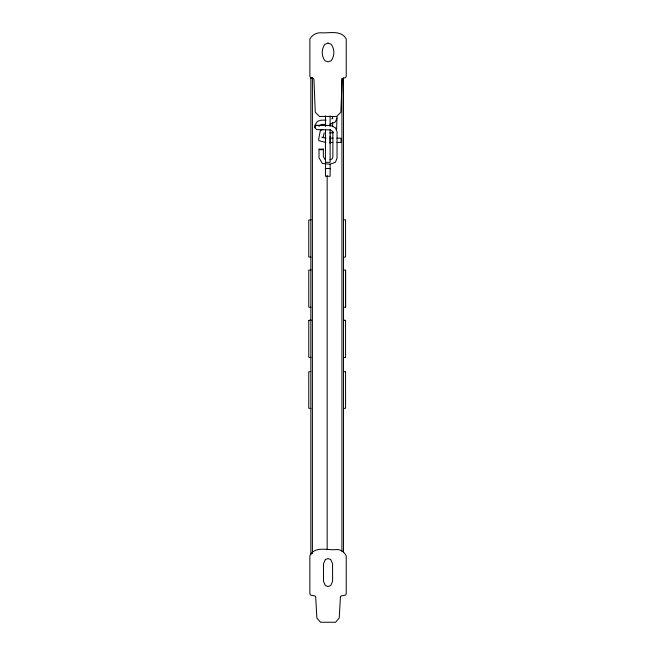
<?xml version="1.0" encoding="UTF-8"?>
<svg xmlns="http://www.w3.org/2000/svg" width="655" height="655" viewBox="0 0 655 655"><rect width="100%" height="100%" fill="white"/><g stroke="black" fill="none" stroke-linecap="round" stroke-linejoin="round"><path stroke-width="0.98" d="M310.847 554.605L310.847 408.352M310.855 371.483L308.767 371.844L308.775 408.196L310.855 408.556L310.847 357.212M310.847 320.393L310.847 307.105M310.847 270.286L310.847 256.989M310.855 220.17L310.855 78.01M325.453 163.079L325.453 176.269L330.128 176.269L330.128 164.094M330.128 129.559L330.128 162.342L325.453 162.342L325.453 129.559M325.453 126.489L325.453 115.861M330.128 126.489L330.128 115.861M332.666 118.588L332.666 116.647M332.658 126.685L332.658 122.616M336.981 116.713L336.621 128.92M325.175 159.722L323.349 156.602L323.373 149.135L319.026 149.143L318.993 157.74L322.35 163.48L330.063 164.225L335.434 162.293L337.047 158.142L337.038 131.63L335.36 127.741L331.07 125.596L316.037 125.326L318.69 125.727M323.12 137.812L324.159 132.818M331.889 119.005L332.666 117.122M336.989 118.031L335.352 121.953L329.801 124.376M329.915 159.746L332.085 158.96L332.871 156.938L332.871 131.671L332.945 132.998L332.036 130.91L329.956 129.87L316.684 129.624L314.801 127.676L316.037 125.285M319.091 126.349L319.951 125.064L321.933 124.425L325.871 124.401M323.373 149.135L322.612 149.717L319.918 149.717L319.026 149.143M322.727 129.403L320.344 130.574L318.608 139.499L318.919 140.71L325.912 142.422M343.482 257.309L345.57 256.94L345.562 220.072M343.482 357.638L345.57 357.27M308.767 320.647L310.855 320.287M343.482 408.556L345.57 408.196L345.562 371.844M329.735 133.014L332.789 132.506M326.092 120.135L321.097 120.168L317.462 121.331L314.801 125.342L314.801 127.676M311.944 78.248L313.262 78.248L313.941 79.46L315.26 112.251L319.444 116.434L336.654 116.434L340.837 112.251L342.156 79.46L342.835 78.248L345.627 77.634L346.233 76.168L346.233 38.989C341.124 29.508 328.802 33.577 320.279 32.75C315.89 32.799 312.026 35.173 309.88 38.989L309.88 76.168L310.495 77.634L311.944 78.248L310.495 77.634M330.055 138.164L333.035 138.164M337.014 138.164L340.985 138.164L340.985 142.422L336.965 142.422M329.932 142.422L332.945 142.422M343.482 371.483L345.57 371.844M343.482 320.287L345.57 320.647M343.482 219.703L345.57 220.072M343.482 320.033L345.57 320.401M321.818 137.19L326.084 138.164M345.562 320.401L345.562 357.27M343.482 78.01L343.482 270.286M343.482 307.105L343.482 552.558M341.926 78.436L341.926 551.502M330.128 136.166L330.128 143.625M330.128 168.908L330.128 168.474L325.453 168.474L325.453 168.908M327.164 175.507L327.164 549.455M325.453 136.166L325.453 143.625M312.41 77.421L312.41 553.541M343.482 269.868L343.482 307.473L345.562 307.105L345.57 270.237L343.474 269.868M345.562 270.237L345.562 307.105L345.553 270.237M340.395 597.221L339.241 617.976L335.581 622.25L320.516 622.25L316.856 617.976L315.702 597.221L315.112 595.976L310.396 595.059L309.864 593.561L309.864 555.874C314.654 545.279 328.368 550.863 337.145 549.504C341.255 549.57 344.505 552.28 346.233 555.874L346.233 593.561L345.701 595.059L340.985 595.976L340.395 597.221M325.306 559.657L323.505 563.832L323.505 581.312L325.306 585.488L328.049 586.618L330.791 585.488L332.593 581.312L332.593 563.832L330.791 559.657L328.049 558.527L325.306 559.657M328.049 43.14L324.913 44.253A13.968 13.968 0 0 0 324.913 60.743L328.049 61.848L331.184 60.743A13.968 13.968 0 0 0 331.184 44.253L328.049 43.14M310.855 219.703L308.767 220.072L308.767 256.94L310.855 257.309L310.847 219.703M310.855 269.868L308.767 270.237L308.775 307.105L310.855 307.473L310.855 269.868M310.855 320.033L308.767 320.401L308.767 357.27L310.855 357.638L310.855 320.041"/></g></svg>
